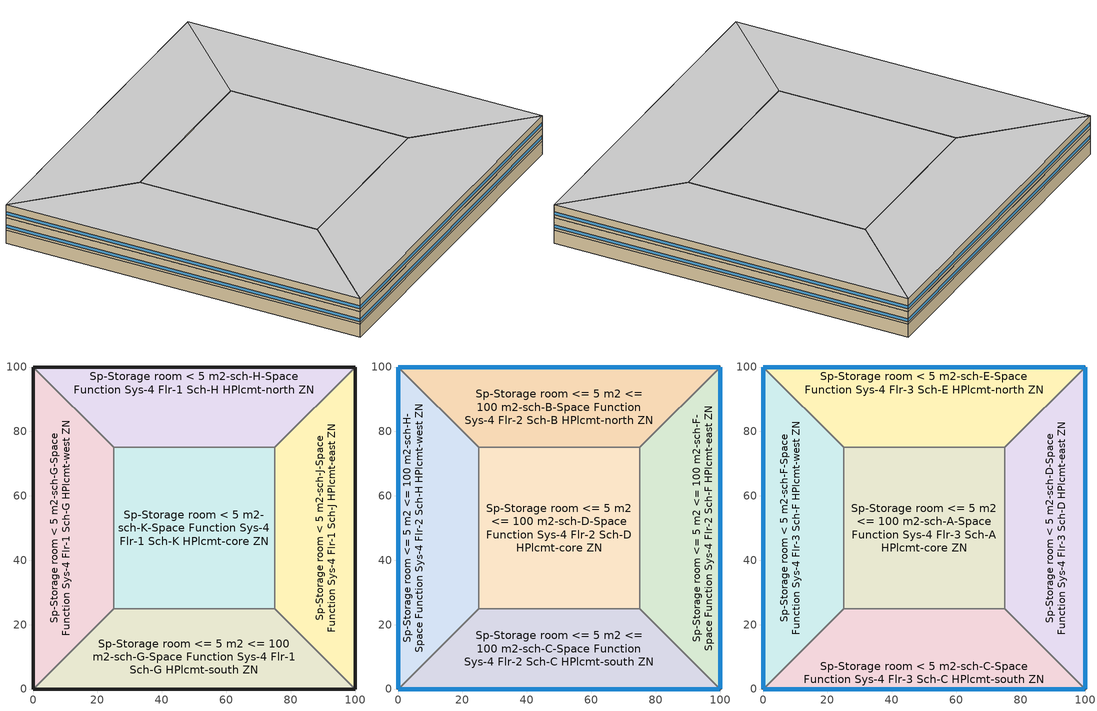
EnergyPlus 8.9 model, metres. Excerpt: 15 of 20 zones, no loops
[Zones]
Sp-Storage room < 5 m2-sch-G-Space Function Sys-4 Flr-1 Sch-G HPlcmt-west ZN
 floor ground (BTAP-Grnd-Floor-Mass:U-0.757): 0,0 0,100 25,75 25,25 z0
 wall ground (BTAP-Grnd-Wall-Mass:U-0.284): 0,100 0,0 z0:3.8
 wall to Sp-Storage room < 5 m2-sch-H-Space Function Sys-4 Flr-1 Sch-H HPlcmt-north ZN (BTAP-Int-Wall): 25,75 0,100 z0:3.8
 wall to Sp-Storage room < 5 m2-sch-K-Space Function Sys-4 Flr-1 Sch-K HPlcmt-core ZN (BTAP-Int-Wall): 25,25 25,75 z0:3.8
 wall to Sp-Storage room <= 5 m2 <= 100 m2-sch-G-Space Function Sys-4 Flr-1 Sch-G HPlcmt-south ZN (BTAP-Int-Wall): 0,0 25,25 z0:3.8
Sp-Storage room < 5 m2-sch-H-Space Function Sys-4 Flr-1 Sch-H HPlcmt-north ZN
 floor ground (BTAP-Grnd-Floor-Mass:U-0.757): 0,100 100,100 75,75 25,75 z0
 wall to Sp-Storage room < 5 m2-sch-K-Space Function Sys-4 Flr-1 Sch-K HPlcmt-core ZN (BTAP-Int-Wall): 25,75 75,75 z0:3.8
 wall ground (BTAP-Grnd-Wall-Mass:U-0.284): 100,100 0,100 z0:3.8
 wall to Sp-Storage room < 5 m2-sch-J-Space Function Sys-4 Flr-1 Sch-J HPlcmt-east ZN (BTAP-Int-Wall): 75,75 100,100 z0:3.8
Sp-Storage room < 5 m2-sch-J-Space Function Sys-4 Flr-1 Sch-J HPlcmt-east ZN
 floor ground (BTAP-Grnd-Floor-Mass:U-0.757): 100,100 100,0 75,25 75,75 z0
 wall ground (BTAP-Grnd-Wall-Mass:U-0.284): 100,0 100,100 z0:3.8
 wall to Sp-Storage room <= 5 m2 <= 100 m2-sch-G-Space Function Sys-4 Flr-1 Sch-G HPlcmt-south ZN (BTAP-Int-Wall): 75,25 100,0 z0:3.8
 wall to Sp-Storage room < 5 m2-sch-K-Space Function Sys-4 Flr-1 Sch-K HPlcmt-core ZN (BTAP-Int-Wall): 75,75 75,25 z0:3.8
Sp-Storage room < 5 m2-sch-K-Space Function Sys-4 Flr-1 Sch-K HPlcmt-core ZN
 floor ground (BTAP-Grnd-Floor-Mass:U-0.757): 25,25 25,75 75,75 75,25 z0
 wall to Sp-Storage room <= 5 m2 <= 100 m2-sch-G-Space Function Sys-4 Flr-1 Sch-G HPlcmt-south ZN (BTAP-Int-Wall): 25,25 75,25 z0:3.8
Sp-Storage room <= 5 m2 <= 100 m2-sch-G-Space Function Sys-4 Flr-1 Sch-G HPlcmt-south ZN
 floor ground (BTAP-Grnd-Floor-Mass:U-0.757): 100,0 0,0 25,25 75,25 z0
 wall ground (BTAP-Grnd-Wall-Mass:U-0.284): 0,0 100,0 z0:3.8
Sp-Storage room <= 5 m2 <= 100 m2-sch-B-Space Function Sys-4 Flr-2 Sch-B HPlcmt-north ZN
 floor to Sp-Storage room < 5 m2-sch-H-Space Function Sys-4 Flr-1 Sch-H HPlcmt-north ZN (BTAP-Int-Floor): 0,100 100,100 75,75 25,75 z3.8
 wall outside (BTAP-Ext-Wall-Mass:U-0.21): 100,100 0,100 z3.8:7.6
 wall to Sp-Storage room <= 5 m2 <= 100 m2-sch-F-Space Function Sys-4 Flr-2 Sch-F HPlcmt-east ZN (BTAP-Int-Wall): 75,75 100,100 z3.8:7.6
 wall to Sp-Storage room <= 5 m2 <= 100 m2-sch-D-Space Function Sys-4 Flr-2 Sch-D HPlcmt-core ZN (BTAP-Int-Wall): 25,75 75,75 z3.8:7.6
 wall to Sp-Storage room <= 5 m2 <= 100 m2-sch-H-Space Function Sys-4 Flr-2 Sch-H HPlcmt-west ZN (BTAP-Int-Wall): 0,100 25,75 z3.8:7.6
 window (BTAP-Ext-FixedWindow:U=0.220 SHGC=0.600): 99.97,100 0.03,100 z4.56:5.51
Sp-Storage room <= 5 m2 <= 100 m2-sch-C-Space Function Sys-4 Flr-2 Sch-C HPlcmt-south ZN
 floor to Sp-Storage room <= 5 m2 <= 100 m2-sch-G-Space Function Sys-4 Flr-1 Sch-G HPlcmt-south ZN (BTAP-Int-Floor): 100,0 0,0 25,25 75,25 z3.8
 wall outside (BTAP-Ext-Wall-Mass:U-0.21): 0,0 100,0 z3.8:7.6
 wall to Sp-Storage room <= 5 m2 <= 100 m2-sch-H-Space Function Sys-4 Flr-2 Sch-H HPlcmt-west ZN (BTAP-Int-Wall): 25,25 0,0 z3.8:7.6
 wall to Sp-Storage room <= 5 m2 <= 100 m2-sch-D-Space Function Sys-4 Flr-2 Sch-D HPlcmt-core ZN (BTAP-Int-Wall): 75,25 25,25 z3.8:7.6
 wall to Sp-Storage room <= 5 m2 <= 100 m2-sch-F-Space Function Sys-4 Flr-2 Sch-F HPlcmt-east ZN (BTAP-Int-Wall): 100,0 75,25 z3.8:7.6
 window (BTAP-Ext-FixedWindow:U=0.220 SHGC=0.600): 0.03,0 99.97,0 z4.56:5.51
Sp-Storage room <= 5 m2 <= 100 m2-sch-D-Space Function Sys-4 Flr-2 Sch-D HPlcmt-core ZN
 floor to Sp-Storage room < 5 m2-sch-K-Space Function Sys-4 Flr-1 Sch-K HPlcmt-core ZN (BTAP-Int-Floor): 25,25 25,75 75,75 75,25 z3.8
 wall to Sp-Storage room <= 5 m2 <= 100 m2-sch-H-Space Function Sys-4 Flr-2 Sch-H HPlcmt-west ZN (BTAP-Int-Wall): 25,75 25,25 z3.8:7.6
 wall to Sp-Storage room <= 5 m2 <= 100 m2-sch-F-Space Function Sys-4 Flr-2 Sch-F HPlcmt-east ZN (BTAP-Int-Wall): 75,25 75,75 z3.8:7.6
Sp-Storage room <= 5 m2 <= 100 m2-sch-F-Space Function Sys-4 Flr-2 Sch-F HPlcmt-east ZN
 floor to Sp-Storage room < 5 m2-sch-J-Space Function Sys-4 Flr-1 Sch-J HPlcmt-east ZN (BTAP-Int-Floor): 100,100 100,0 75,25 75,75 z3.8
 wall outside (BTAP-Ext-Wall-Mass:U-0.21): 100,0 100,100 z3.8:7.6
 window (BTAP-Ext-FixedWindow:U=0.220 SHGC=0.600): 100,0.03 100,99.97 z4.56:5.51
Sp-Storage room <= 5 m2 <= 100 m2-sch-H-Space Function Sys-4 Flr-2 Sch-H HPlcmt-west ZN
 floor to Sp-Storage room < 5 m2-sch-G-Space Function Sys-4 Flr-1 Sch-G HPlcmt-west ZN (BTAP-Int-Floor): 0,0 0,100 25,75 25,25 z3.8
 wall outside (BTAP-Ext-Wall-Mass:U-0.21): 0,100 0,0 z3.8:7.6
 window (BTAP-Ext-FixedWindow:U=0.220 SHGC=0.600): 0,99.97 0,0.03 z4.56:5.51
Sp-Storage room < 5 m2-sch-C-Space Function Sys-4 Flr-3 Sch-C HPlcmt-south ZN
 floor to Sp-Storage room <= 5 m2 <= 100 m2-sch-C-Space Function Sys-4 Flr-2 Sch-C HPlcmt-south ZN (BTAP-Int-Floor): 100,0 0,0 25,25 75,25 z7.6
 wall outside (BTAP-Ext-Wall-Mass:U-0.21): 0,0 100,0 z7.6:11.4
 wall to Sp-Storage room < 5 m2-sch-F-Space Function Sys-4 Flr-3 Sch-F HPlcmt-west ZN (BTAP-Int-Wall): 25,25 0,0 z7.6:11.4
 wall to Sp-Storage room <= 5 m2 <= 100 m2-sch-A-Space Function Sys-4 Flr-3 Sch-A HPlcmt-core ZN (BTAP-Int-Wall): 75,25 25,25 z7.6:11.4
 wall to Sp-Storage room < 5 m2-sch-D-Space Function Sys-4 Flr-3 Sch-D HPlcmt-east ZN (BTAP-Int-Wall): 100,0 75,25 z7.6:11.4
 window (BTAP-Ext-FixedWindow:U=0.220 SHGC=0.600): 0.03,0 99.97,0 z8.36:9.31
 ceiling to Sp-Storage garage interior-Space Function Sys-4 Flr-4 Sch-K HPlcmt-south ZN (BTAP-Int-Ceiling): 75,25 25,25 0,0 100,0 z11.4
Sp-Storage room < 5 m2-sch-D-Space Function Sys-4 Flr-3 Sch-D HPlcmt-east ZN
 floor to Sp-Storage room <= 5 m2 <= 100 m2-sch-F-Space Function Sys-4 Flr-2 Sch-F HPlcmt-east ZN (BTAP-Int-Floor): 100,100 100,0 75,25 75,75 z7.6
 wall outside (BTAP-Ext-Wall-Mass:U-0.21): 100,0 100,100 z7.6:11.4
 wall to Sp-Storage room <= 5 m2 <= 100 m2-sch-A-Space Function Sys-4 Flr-3 Sch-A HPlcmt-core ZN (BTAP-Int-Wall): 75,75 75,25 z7.6:11.4
 wall to Sp-Storage room < 5 m2-sch-E-Space Function Sys-4 Flr-3 Sch-E HPlcmt-north ZN (BTAP-Int-Wall): 100,100 75,75 z7.6:11.4
 window (BTAP-Ext-FixedWindow:U=0.220 SHGC=0.600): 100,0.03 100,99.97 z8.36:9.31
 ceiling to Sp-Storage room < 5 m2-sch-I-Space Function Sys-4 Flr-4 Sch-I HPlcmt-east ZN (BTAP-Int-Ceiling): 75,75 75,25 100,0 100,100 z11.4
Sp-Storage room < 5 m2-sch-E-Space Function Sys-4 Flr-3 Sch-E HPlcmt-north ZN
 floor to Sp-Storage room <= 5 m2 <= 100 m2-sch-B-Space Function Sys-4 Flr-2 Sch-B HPlcmt-north ZN (BTAP-Int-Floor): 0,100 100,100 75,75 25,75 z7.6
 wall outside (BTAP-Ext-Wall-Mass:U-0.21): 100,100 0,100 z7.6:11.4
 wall to Sp-Storage room <= 5 m2 <= 100 m2-sch-A-Space Function Sys-4 Flr-3 Sch-A HPlcmt-core ZN (BTAP-Int-Wall): 25,75 75,75 z7.6:11.4
 wall to Sp-Storage room < 5 m2-sch-F-Space Function Sys-4 Flr-3 Sch-F HPlcmt-west ZN (BTAP-Int-Wall): 0,100 25,75 z7.6:11.4
 window (BTAP-Ext-FixedWindow:U=0.220 SHGC=0.600): 99.97,100 0.03,100 z8.36:9.31
 ceiling to Sp-Storage room < 5 m2-sch-A-Space Function Sys-4 Flr-4 Sch-A HPlcmt-north ZN (BTAP-Int-Ceiling): 25,75 75,75 100,100 0,100 z11.4
Sp-Storage room < 5 m2-sch-F-Space Function Sys-4 Flr-3 Sch-F HPlcmt-west ZN
 floor to Sp-Storage room <= 5 m2 <= 100 m2-sch-H-Space Function Sys-4 Flr-2 Sch-H HPlcmt-west ZN (BTAP-Int-Floor): 0,0 0,100 25,75 25,25 z7.6
 wall outside (BTAP-Ext-Wall-Mass:U-0.21): 0,100 0,0 z7.6:11.4
 wall to Sp-Storage room <= 5 m2 <= 100 m2-sch-A-Space Function Sys-4 Flr-3 Sch-A HPlcmt-core ZN (BTAP-Int-Wall): 25,25 25,75 z7.6:11.4
 window (BTAP-Ext-FixedWindow:U=0.220 SHGC=0.600): 0,99.97 0,0.03 z8.36:9.31
 ceiling to Sp-Storage room < 5 m2-sch-B-Space Function Sys-4 Flr-4 Sch-B HPlcmt-west ZN (BTAP-Int-Ceiling): 25,25 25,75 0,100 0,0 z11.4
Sp-Storage room <= 5 m2 <= 100 m2-sch-A-Space Function Sys-4 Flr-3 Sch-A HPlcmt-core ZN
 floor to Sp-Storage room <= 5 m2 <= 100 m2-sch-D-Space Function Sys-4 Flr-2 Sch-D HPlcmt-core ZN (BTAP-Int-Floor): 25,25 25,75 75,75 75,25 z7.6
 ceiling to Sp-Storage room <= 5 m2 <= 100 m2-sch-E-Space Function Sys-4 Flr-4 Sch-E HPlcmt-core ZN (BTAP-Int-Ceiling): 75,25 75,75 25,75 25,25 z11.4
[Building]
Building 1
[Site:Location]
Fort McMurray AP_AB_CAN: Latitude {deg}=56.653; Longitude {deg}=-111.223; Time Zone {hr}=-7; Elevation {m}=369.1
[Site:GroundTemperature:BuildingSurface]
19.527, 19.502, 19.536, 19.598, 20.002, 21.64, 22.225, 22.375, 21.449, 20.121, 19.802, 19.633
[Site:WaterMainsTemperature]
Calculation Method=Correlation; Annual Average Outdoor Air Temperature {C}=1.875; Maximum Difference In Monthly Average Outdoor Air Temperatures {deltaC}=34.4
[SizingPeriod:DesignDay] Day of Month=21; Dry-Bulb Temperature Range Modifier Type=DefaultMultipliers; Humidity Condition Type=Wetbulb; Barometric Pressure {Pa}=96969; Rain Indicator=No; Snow Indicator=No; Daylight Saving Time Indicator=No
Name | Month | Day Type | Maximum Dry-Bulb Temperature {C} | Daily Dry-Bulb Temperature Range {deltaC} | Wetbulb or DewPoint at Maximum Dry-Bulb {C} | Wind Speed {m/s} | Wind Direction {deg} | Solar Model Indicator | ASHRAE Clear Sky Optical Depth for Beam Irradiance (taub) | ASHRAE Clear Sky Optical Depth for Diffuse Irradiance (taud) | Sky Clearness
Fort McMurray AP Ann Clg .4% Condns DB=>MWB | 7 | SummerDesignDay | 28.9 | 12.4 | 17.8 | 3.7 | 250 | ASHRAETau | 0.377 | 2.403
Fort McMurray AP Ann Htg 99.6% Condns DB | 1 | WinterDesignDay | -36.2 | 0 | -36.2 | 1 | 90 | ASHRAEClearSky |  |  | 0
[Material] Thermal Absorptance=0.9
Name | Roughness | Thickness {m} | Conductivity {W/m-K} | Density {kg/m3} | Specific Heat {J/kg-K} | Solar Absorptance | Visible Absorptance
1/2IN Gypsum 1 | Smooth | 0.0127 | 0.16 | 784.9 | 830 | 0.4 | 0.4
100mm Normalweight concrete floor 1 | MediumSmooth | 0.1016 | 2.31 | 2322 | 832 | 0.7 | 0.7
1IN Stucco 1 | Smooth | 0.0253 | 0.6918 | 1858 | 837 | 0.7 | 0.92
6 in. Normalweight Concrete Floor 1; 6 in. Normalweight Concrete Floor 2 | MediumRough | 0.1524 | 2.31 | 2322 | 832 | 0.7 | 0.7
8IN CONCRETE HW RefBldg 1 | Rough | 0.2032 | 1.311 | 2240 | 836.8 | 0.7 | 0.7
G01 13mm gypsum board 1 | Smooth | 0.0127 | 0.16 | 800 | 1090 | 0.7 | 0.5
[Material:NoMass] Roughness=Smooth; Thermal Absorptance=0.9; Solar Absorptance=0.7
Name | Thermal Resistance {m2-K/W} | Visible Absorptance
Typical Carpet Pad | 0.21648 | 0.8
Typical Carpet Pad 2 | 1.25503 | 0.8
Typical Carpet Pad 3 | 3.45515 | 0.8
Typical Insulation 2 | 4.49096 | 0.7
[WindowMaterial:SimpleGlazingSystem]
SimpleGlazing:U=0.220 SHGC=0.600: U-Factor {W/m2-K}=2.2; Solar Heat Gain Coefficient=0.6; Visible Transmittance=0.21
[Construction]
BTAP-Ext-FixedWindow:U=0.220 SHGC=0.600: SimpleGlazing:U=0.220 SHGC=0.600
BTAP-Ext-Wall-Mass:U-0.21: 1IN Stucco 1, 8IN CONCRETE HW RefBldg 1, Typical Insulation 2, 1/2IN Gypsum 1
BTAP-Grnd-Floor-Mass:U-0.757: 6 in. Normalweight Concrete Floor 1, Typical Carpet Pad 2
BTAP-Grnd-Wall-Mass:U-0.284: 6 in. Normalweight Concrete Floor 2, Typical Carpet Pad 3
BTAP-Int-Ceiling: Typical Carpet Pad, 100mm Normalweight concrete floor 1
BTAP-Int-Floor: 100mm Normalweight concrete floor 1, Typical Carpet Pad
BTAP-Int-Wall: G01 13mm gypsum board 1, G01 13mm gypsum board 1
[Zone]
Sp-Storage room < 5 m2-sch-C-Space Function Sys-4 Flr-3 Sch-C HPlcmt-south ZN; Sp-Storage room < 5 m2-sch-D-Space Function Sys-4 Flr-3 Sch-D HPlcmt-east ZN; Sp-Storage room < 5 m2-sch-E-Space Function Sys-4 Flr-3 Sch-E HPlcmt-north ZN; Sp-Storage room < 5 m2-sch-F-Space Function Sys-4 Flr-3 Sch-F HPlcmt-west ZN; Sp-Storage room < 5 m2-sch-G-Space Function Sys-4 Flr-1 Sch-G HPlcmt-west ZN; Sp-Storage room < 5 m2-sch-H-Space Function Sys-4 Flr-1 Sch-H HPlcmt-north ZN; Sp-Storage room < 5 m2-sch-J-Space Function Sys-4 Flr-1 Sch-J HPlcmt-east ZN; Sp-Storage room < 5 m2-sch-K-Space Function Sys-4 Flr-1 Sch-K HPlcmt-core ZN; Sp-Storage room <= 5 m2 <= 100 m2-sch-A-Space Function Sys-4 Flr-3 Sch-A HPlcmt-core ZN; Sp-Storage room <= 5 m2 <= 100 m2-sch-B-Space Function Sys-4 Flr-2 Sch-B HPlcmt-north ZN; Sp-Storage room <= 5 m2 <= 100 m2-sch-C-Space Function Sys-4 Flr-2 Sch-C HPlcmt-south ZN; Sp-Storage room <= 5 m2 <= 100 m2-sch-D-Space Function Sys-4 Flr-2 Sch-D HPlcmt-core ZN; Sp-Storage room <= 5 m2 <= 100 m2-sch-F-Space Function Sys-4 Flr-2 Sch-F HPlcmt-east ZN; Sp-Storage room <= 5 m2 <= 100 m2-sch-G-Space Function Sys-4 Flr-1 Sch-G HPlcmt-south ZN; Sp-Storage room <= 5 m2 <= 100 m2-sch-H-Space Function Sys-4 Flr-2 Sch-H HPlcmt-west ZN
[ZoneInfiltration:DesignFlowRate] Schedule=Always On Discrete; Design Flow Rate Calculation Method=Flow/ExteriorArea; Flow per Exterior Surface Area {m3/s-m2}=0.00025; Constant Term Coefficient=0; Temperature Term Coefficient=0; Velocity Term Coefficient=0.224; Velocity Squared Term Coefficient=0
Name | Zone or ZoneList
Storage room < 5 m2-sch-C-Space Function Infiltration | Sp-Storage room < 5 m2-sch-C-Space Function Sys-4 Flr-3 Sch-C HPlcmt-south ZN
Storage room < 5 m2-sch-D-Space Function Infiltration | Sp-Storage room < 5 m2-sch-D-Space Function Sys-4 Flr-3 Sch-D HPlcmt-east ZN
Storage room < 5 m2-sch-E-Space Function Infiltration | Sp-Storage room < 5 m2-sch-E-Space Function Sys-4 Flr-3 Sch-E HPlcmt-north ZN
Storage room < 5 m2-sch-F-Space Function Infiltration | Sp-Storage room < 5 m2-sch-F-Space Function Sys-4 Flr-3 Sch-F HPlcmt-west ZN
Storage room <= 5 m2 <= 100 m2-sch-B-Space Function Infiltration | Sp-Storage room <= 5 m2 <= 100 m2-sch-B-Space Function Sys-4 Flr-2 Sch-B HPlcmt-north ZN
Storage room <= 5 m2 <= 100 m2-sch-C-Space Function Infiltration | Sp-Storage room <= 5 m2 <= 100 m2-sch-C-Space Function Sys-4 Flr-2 Sch-C HPlcmt-south ZN
Storage room <= 5 m2 <= 100 m2-sch-F-Space Function Infiltration | Sp-Storage room <= 5 m2 <= 100 m2-sch-F-Space Function Sys-4 Flr-2 Sch-F HPlcmt-east ZN
Storage room <= 5 m2 <= 100 m2-sch-H-Space Function Infiltration | Sp-Storage room <= 5 m2 <= 100 m2-sch-H-Space Function Sys-4 Flr-2 Sch-H HPlcmt-west ZN
[AvailabilityManager:Scheduled] Schedule=Always On Discrete
Sys_4_PSZ_Sp-Storage garage interior-Space Function Sys-4 Flr-4 Sch-K HPlcmt-south ZN Availability Manager; Air Loop HVAC Outdoor Air System 16 Availability Manager; Sys_4_PSZ_Sp-Storage room < 5 m2-sch-A-Space Function Sys-4 Flr-4 Sch-A HPlcmt-north ZN Availability Manager; Air Loop HVAC Outdoor Air System 17 Availability Manager; Sys_4_PSZ_Sp-Storage room < 5 m2-sch-B-Space Function Sys-4 Flr-4 Sch-B HPlcmt-west ZN Availability Manager; Air Loop HVAC Outdoor Air System 18 Availability Manager; Sys_4_PSZ_Sp-Storage room < 5 m2-sch-C-Space Function Sys-4 Flr-3 Sch-C HPlcmt-south ZN Availability Manager; Air Loop HVAC Outdoor Air System 12 Availability Manager; Sys_4_PSZ_Sp-Storage room < 5 m2-sch-D-Space Function Sys-4 Flr-3 Sch-D HPlcmt-east ZN Availability Manager; Air Loop HVAC Outdoor Air System 13 Availability Manager; Sys_4_PSZ_Sp-Storage room < 5 m2-sch-E-Space Function Sys-4 Flr-3 Sch-E HPlcmt-north ZN Availability Manager; Air Loop HVAC Outdoor Air System 14 Availability Manager; Sys_4_PSZ_Sp-Storage room < 5 m2-sch-F-Space Function Sys-4 Flr-3 Sch-F HPlcmt-west ZN Availability Manager; Air Loop HVAC Outdoor Air System 15 Availability Manager; Sys_4_PSZ_Sp-Storage room < 5 m2-sch-G-Space Function Sys-4 Flr-1 Sch-G HPlcmt-west ZN Availability Manager; Air Loop HVAC Outdoor Air System 2 Availability Manager; Sys_4_PSZ_Sp-Storage room < 5 m2-sch-H-Space Function Sys-4 Flr-1 Sch-H HPlcmt-north ZN Availability Manager; Air Loop HVAC Outdoor Air System 4 Availability Manager; Sys_4_PSZ_Sp-Storage room < 5 m2-sch-I-Space Function Sys-4 Flr-4 Sch-I HPlcmt-east ZN Availability Manager; Air Loop HVAC Outdoor Air System 20 Availability Manager; Sys_4_PSZ_Sp-Storage room < 5 m2-sch-J-Space Function Sys-4 Flr-1 Sch-J HPlcmt-east ZN Availability Manager; Air Loop HVAC Outdoor Air System 5 Availability Manager; Sys_4_PSZ_Sp-Storage room < 5 m2-sch-K-Space Function Sys-4 Flr-1 Sch-K HPlcmt-core ZN Availability Manager; Air Loop HVAC Outdoor Air System 1 Availability Manager; Sys_4_PSZ_Sp-Storage room <= 5 m2 <= 100 m2-sch-A-Space Function Sys-4 Flr-3 Sch-A HPlcmt-core ZN Availability Manager; Air Loop HVAC Outdoor Air System 11 Availability Manager; Sys_4_PSZ_Sp-Storage room <= 5 m2 <= 100 m2-sch-B-Space Function Sys-4 Flr-2 Sch-B HPlcmt-north ZN Availability Manager; Air Loop HVAC Outdoor Air System 6 Availability Manager; Sys_4_PSZ_Sp-Storage room <= 5 m2 <= 100 m2-sch-C-Space Function Sys-4 Flr-2 Sch-C HPlcmt-south ZN Availability Manager; Air Loop HVAC Outdoor Air System 7 Availability Manager; Sys_4_PSZ_Sp-Storage room <= 5 m2 <= 100 m2-sch-D-Space Function Sys-4 Flr-2 Sch-D HPlcmt-core ZN Availability Manager; Air Loop HVAC Outdoor Air System 8 Availability Manager; Sys_4_PSZ_Sp-Storage room <= 5 m2 <= 100 m2-sch-E-Space Function Sys-4 Flr-4 Sch-E HPlcmt-core ZN Availability Manager; Air Loop HVAC Outdoor Air System 19 Availability Manager; Sys_4_PSZ_Sp-Storage room <= 5 m2 <= 100 m2-sch-F-Space Function Sys-4 Flr-2 Sch-F HPlcmt-east ZN Availability Manager; Air Loop HVAC Outdoor Air System 9 Availability Manager; Sys_4_PSZ_Sp-Storage room <= 5 m2 <= 100 m2-sch-G-Space Function Sys-4 Flr-1 Sch-G HPlcmt-south ZN Availability Manager; Air Loop HVAC Outdoor Air System 3 Availability Manager; Sys_4_PSZ_Sp-Storage room <= 5 m2 <= 100 m2-sch-H-Space Function Sys-4 Flr-2 Sch-H HPlcmt-west ZN Availability Manager; Air Loop HVAC Outdoor Air System 10 Availability Manager
[Schedule:Constant]
Always On Discrete: Hourly Value=1
